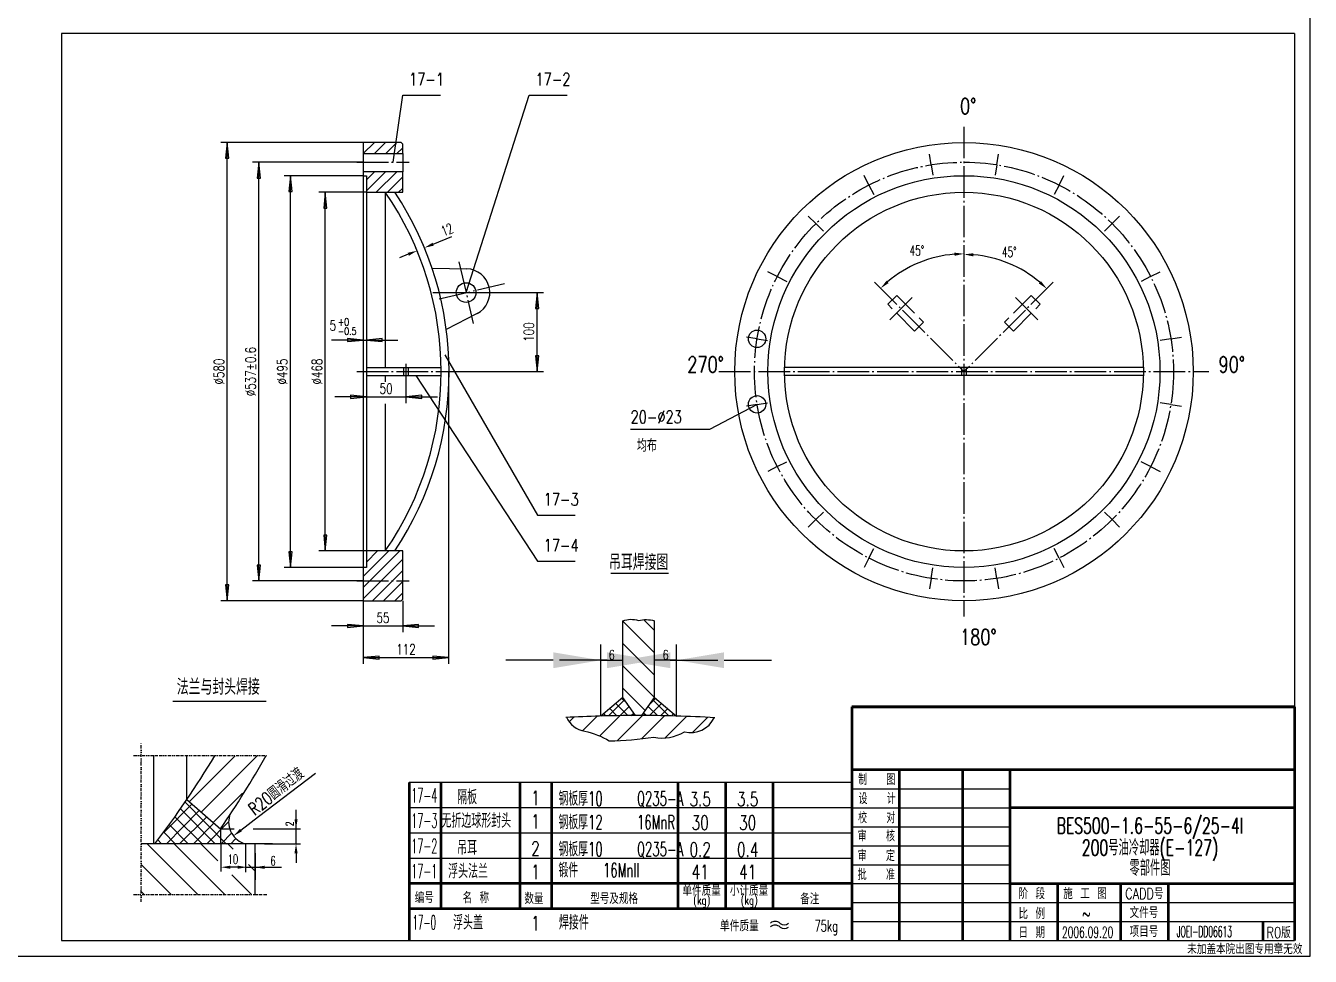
# Model space of a CAD drawing. Extents: x 1146 to 4564, y 131 to 1670.
# Drawn here: x 3788.5 to 4194.8, y 1076 to 1370.5 of the extents above; entities that cross this region are included whole.
import ezdxf
from ezdxf.enums import TextEntityAlignment as Align

# ---------------------------------------------------------------- set-up
doc = ezdxf.new("R2010")
doc.units = 0
doc.header["$LTSCALE"] = 2
doc.header["$MEASUREMENT"] = 0
for name, pattern in [('CENTER', [6.25, 5, -0.5, 0.25, -0.5]), ('DASHED', [5, 4, -1]), ('DIVIDE', [1.25, 0.5, -0.25, 0, -0.25, 0, -0.25])]:
    doc.linetypes.add(name, pattern=pattern)
doc.layers.get('0').update_dxf_attribs({"linetype": 'CONTINUOUS'})
doc.layers.get('DEFPOINTS').update_dxf_attribs({"linetype": 'CONTINUOUS'})
for name, color, linetype in [('1', 2, 'CONTINUOUS'), ('2', 4, 'CONTINUOUS'), ('4', 2, 'CENTER'), ('5', 2, 'DASHED'), ('6', 6, 'DIVIDE'), ('文字层', 7, 'CONTINUOUS'), ('粗线', 3, 'CONTINUOUS')]:
    doc.layers.add(name, color=color, linetype=linetype)
doc.layers.add('粗线层', color=3, linetype='CONTINUOUS', lineweight=50)
doc.styles.add('HZ', font='TXT.shx', dxfattribs={"width": 0.65, "bigfont": 'HZTXT.shx'})
doc.styles.add('ROMANS', font='romans', dxfattribs={"width": 0.6})
doc.styles.get("Standard").update_dxf_attribs({"font": 'txt.shx', "width": 0.65})
doc.dimstyles.get("Standard").update_dxf_attribs({"dimscale": 5, "dimtxt": 3, "dimasz": 3, "dimexe": 1, "dimexo": 0, "dimgap": 1, "dimtad": 1, "dimdec": 0, "dimzin": 0, "dimdsep": 46, "dimtxsty": 'HZ', "dimcen": 0.09, "dimadec": 0, "dimazin": 0, "dimtfac": 1, "dimtdec": 0, "dimtofl": 0, "dimtmove": 0, "dimatfit": 3, "dimfxl": 0, "dimtolj": 1, "dimtzin": 0, "dimarcsym": 0})

# ---------------------------------------------------------------- blocks, each defined once
blk = doc.blocks.new('*D28')
at = {"layer": '1', "color": 0, "lineweight": -2}
for p, q in [((3987.39, 1167.23), (3987.39, 1174.72)), ((3994.39, 1152.06), (3994.39, 1174.72)), ((3972.39, 1169.72), (3957.39, 1169.72)), ((4009.39, 1169.72), (4024.39, 1169.72))]:
    blk.add_line(p, q, dxfattribs=at)
at = {"layer": '1', "color": 0}
for points in [[(3972.39, 1172.22), (3972.39, 1167.22), (3987.39, 1169.72)], [(4009.39, 1172.22), (4009.39, 1167.22), (3994.39, 1169.72)]]:
    blk.add_solid(points, dxfattribs=at)
at = {"layer": 'DEFPOINTS', "color": 0}
for p in [(3987.39, 1169.72), (3987.39, 1167.23), (3994.39, 1152.06)]:
    blk.add_point(p, dxfattribs=at)
blk = doc.blocks.new('*D29')
at = {"layer": '1', "color": 0, "lineweight": -2}
for p, q in [((3970.39, 1152.06), (3970.39, 1174.72)), ((3977.39, 1167.23), (3977.39, 1174.72)), ((3955.39, 1169.72), (3940.39, 1169.72)), ((3992.39, 1169.72), (4007.39, 1169.72))]:
    blk.add_line(p, q, dxfattribs=at)
at = {"layer": '1', "color": 0}
for points in [[(3955.39, 1172.22), (3955.39, 1167.22), (3970.39, 1169.72)], [(3992.39, 1172.22), (3992.39, 1167.22), (3977.39, 1169.72)]]:
    blk.add_solid(points, dxfattribs=at)
at = {"layer": 'DEFPOINTS', "color": 0}
for p in [(3977.39, 1169.72), (3977.39, 1167.23), (3970.39, 1152.06)]:
    blk.add_point(p, dxfattribs=at)
blk = doc.blocks.new('*X16')
at = {"color": 0}
for p, q in [((45, 39.85), (35, 49.85)), ((45, 46.92), (41.6, 50.32)), ((45, 32.78), (35, 42.78)), ((45, 25.71), (35, 35.71)), ((42.09, 21.55), (35, 28.64))]:
    blk.add_line(p, q, dxfattribs=at)
blk = doc.blocks.new('*X14')
at = {"color": 0}
for p, q in [((30.5, 19.89), (35.54, 24.94)), ((36.42, 23.68), (34.68, 25.43)), ((29.63, 19.87), (28.91, 20.59)), ((33.09, 19.94), (30.83, 22.2)), ((36.58, 19.99), (32.75, 23.81)), ((34.1, 19.96), (37, 22.86)), ((37.67, 19.99), (38.46, 20.78))]:
    blk.add_line(p, q, dxfattribs=at)
blk = doc.blocks.new('*X15')
at = {"color": 0}
for p, q in [((18, 18), (19.5, 19.5)), ((22.26, 15.19), (26.87, 19.79)), ((27.67, 13.52), (34.1, 19.96)), ((33.28, 12.07), (41.21, 20)), ((40.94, 12.65), (48.2, 19.92)), ((48.23, 12.88), (55.08, 19.73)), ((57.06, 14.63), (61.86, 19.43))]:
    blk.add_line(p, q, dxfattribs=at)

msp = doc.modelspace()

# ---------------------------------------------------------------- linework, layer by layer
at = {"color": 7, "linetype": 'Continuous'}
for p, q in [((4194.8, 1076.03), (4194.8, 1670.03)), ((3912.54, 1298.73), (3911.93, 1300.24)), ((3914.86, 1299.67), (3914.24, 1301.18)), ((3917.4, 1301.38), (3923.31, 1303.79)), ((3909.52, 1298.18), (3906.75, 1297.05)), ((4049.8, 1129.03), (4099.8, 1129.03)), ((4049.8, 1123.03), (4099.8, 1123.03)), ((4049.8, 1117.03), (4099.8, 1117.03)), ((4049.8, 1111.03), (4099.8, 1111.03)), ((4049.8, 1105.03), (4099.8, 1105.03)), ((4049.8, 1099.03), (4099.8, 1099.03)), ((4049.8, 1093.03), (4084.8, 1093.03)), ((4084.8, 1093.03), (4189.8, 1093.03)), ((4049.8, 1087.03), (4189.8, 1087.03)), ((3353.8, 1076.03), (4194.8, 1076.03))]:
    msp.add_line(p, q, dxfattribs=at)
at = {"color": 3, "linetype": 'Continuous'}
msp.add_line((4189.8, 1368.03), (3799.8, 1368.03), dxfattribs=at)
msp.add_line((4189.8, 1368.03), (3799.8, 1368.03), dxfattribs=at)
at = {"color": 0}
for p, q in [((3840.35, 1125.06), (3854.73, 1139.45)), ((3844.14, 1121.79), (3861.88, 1139.53)), ((3847.93, 1118.51), (3857.12, 1127.7)), ((3842.98, 1095.62), (3826.98, 1111.62)), ((3851.47, 1095.62), (3835.47, 1111.62)), ((3849.31, 1106.26), (3843.95, 1111.62)), ((3854.15, 1109.91), (3852.44, 1111.62)), ((3861.04, 1111.5), (3860.92, 1111.62)), ((3861.04, 1103.01), (3858.94, 1105.11)), ((3834.5, 1095.62), (3825.04, 1105.07)), ((3859.95, 1095.62), (3853.76, 1101.81)), ((3826.01, 1095.62), (3825.04, 1096.59))]:
    msp.add_line(p, q, dxfattribs=at)
at = {"color": 0, "linetype": 'ByBlock'}
for p, q in [((3862.14, 1120.3), (3880.21, 1133.98)), ((3874.02, 1111.62), (3874.02, 1122.4)), ((3874.02, 1122.4), (3874.02, 1122.4)), ((3856.6, 1115.96), (3862.14, 1120.3)), ((3850.23, 1116.4), (3854.49, 1116.4)), ((3860.47, 1116.4), (3875.48, 1116.4)), ((3850.23, 1111.62), (3850.23, 1102.88)), ((3864.04, 1111.62), (3875.48, 1111.62)), ((3861.04, 1108.62), (3861.04, 1100.22)), ((3874.02, 1108.62), (3874.02, 1105.62)), ((3854.5, 1104.22), (3853.25, 1104.22)), ((3855.53, 1104.22), (3853.95, 1104.22)), ((3864.06, 1104.2), (3867.06, 1104.2))]:
    msp.add_line(p, q, dxfattribs=at)
for p, q in [((4049.8, 1131.03), (3909.8, 1131.03)), ((4049.8, 1123.03), (3909.8, 1123.03)), ((4049.8, 1115.03), (3909.8, 1115.03)), ((4049.8, 1107.03), (3909.8, 1107.03))]:
    msp.add_line(p, q)
at = {"color": 7, "linetype": 'Continuous'}
for radius, start, end in [(37.27, 94.6135, 130.3865), (37.08, 49.6374, 85.3626)]:
    msp.add_arc((4085.26, 1261.06), radius, start, end, dxfattribs=at)
for centre, radius, start, end in [((4025.51, 1084.84), 2.25, 44.7949, 130.988), ((4025.51, 1083.66), 2.25, 44.7949, 130.988), ((4028.38, 1088.06), 2.07, 231.9567, 310.5098), ((4028.38, 1086.88), 2.07, 231.9567, 310.5098)]:
    msp.add_arc(centre, radius, start, end)
for points in [[(3917.21, 1301.85), (3917.59, 1300.92), (3914.62, 1300.25)], [(3909.34, 1298.65), (3909.71, 1297.72), (3912.3, 1299.31)], [(4082.24, 1298.71), (4082.28, 1297.71), (4085.26, 1298.33)], [(4088.24, 1297.52), (4088.28, 1298.52), (4085.26, 1298.14)], [(4061.45, 1289.08), (4060.78, 1289.82), (4058.91, 1287.42)], [(4109.61, 1289.68), (4108.93, 1288.95), (4111.48, 1287.28)]]:
    msp.add_solid(points, dxfattribs=at)
at = {"color": 0, "linetype": 'ByBlock'}
for points in [[(3873.52, 1119.4), (3874.52, 1119.4), (3874.02, 1116.4)], [(3856.9, 1115.57), (3856.29, 1116.36), (3854.23, 1114.12)], [(3873.52, 1108.62), (3874.52, 1108.62), (3874.02, 1111.62)], [(3853.25, 1104.72), (3853.25, 1103.72), (3850.25, 1104.22)], [(3855.53, 1104.72), (3855.53, 1103.72), (3858.53, 1104.22)], [(3864.06, 1104.7), (3864.06, 1103.7), (3861.06, 1104.2)]]:
    msp.add_solid(points, dxfattribs=at)
at = {"layer": '1'}
for p, q in [((3904.76, 1327.31), (3907.76, 1348.56)), ((3907.76, 1348.56), (3919.76, 1348.56)), ((3927.8, 1286.06), (3947.76, 1348.56)), ((3947.76, 1348.56), (3959.76, 1348.56)), ((3895.26, 1333.56), (3850.26, 1333.56)), ((3852.26, 1333.56), (3851.76, 1328.56)), ((3852.26, 1188.56), (3852.26, 1333.56)), ((3852.76, 1328.56), (3852.26, 1333.56)), ((3898.8, 1333.56), (3895.3, 1330.06)), ((3898.84, 1330.06), (3902.34, 1333.56)), ((3905.87, 1333.56), (3902.37, 1330.06)), ((3851.76, 1328.56), (3852.76, 1328.56)), ((3905.91, 1330.06), (3907.76, 1331.92)), ((3895.26, 1327.31), (3860.26, 1327.31)), ((3862.26, 1327.31), (3861.76, 1322.31)), ((3862.26, 1194.81), (3862.26, 1327.31)), ((3862.76, 1322.31), (3862.26, 1327.31)), ((3861.76, 1322.31), (3862.76, 1322.31)), ((3895.26, 1323.06), (3870.26, 1323.06)), ((3872.26, 1323.06), (3871.76, 1318.06)), ((3872.26, 1199.06), (3872.26, 1323.06)), ((3872.76, 1318.06), (3872.26, 1323.06)), ((3898.81, 1324.31), (3896.26, 1321.76)), ((3896.26, 1318.23), (3902.35, 1324.31)), ((3905.88, 1324.31), (3899.38, 1317.81)), ((3902.92, 1317.81), (3907.76, 1322.66)), ((3871.76, 1318.06), (3872.76, 1318.06)), ((3896.26, 1317.81), (3881.26, 1317.81)), ((3883.26, 1317.81), (3882.76, 1312.81)), ((3883.26, 1204.31), (3883.26, 1317.81)), ((3883.76, 1312.81), (3883.26, 1317.81)), ((3907.76, 1319.12), (3906.46, 1317.81)), ((3882.76, 1312.81), (3883.76, 1312.81)), ((3917.26, 1286.06), (3952.26, 1286.06)), ((3950.26, 1286.06), (3949.76, 1281.06)), ((3950.76, 1281.06), (3950.26, 1286.06)), ((3950.26, 1261.06), (3950.26, 1286.06)), ((3949.76, 1281.06), (3950.76, 1281.06)), ((3895.26, 1271.06), (3885.26, 1271.06)), ((3890.26, 1271.56), (3890.26, 1270.56)), ((3895.26, 1271.06), (3890.26, 1271.56)), ((3890.26, 1270.56), (3895.26, 1271.06)), ((3895.26, 1271.06), (3896.26, 1271.06)), ((3901.26, 1271.56), (3896.26, 1271.06)), ((3896.26, 1271.06), (3901.26, 1270.56)), ((3896.26, 1271.06), (3906.26, 1271.06)), ((3901.26, 1270.56), (3901.26, 1271.56)), ((3908.76, 1263.56), (3908.76, 1251.06)), ((3921.12, 1266.37), (3950.35, 1215.64)), ((3950.76, 1266.06), (3949.76, 1266.06)), ((3949.76, 1266.06), (3950.26, 1261.06)), ((3950.26, 1261.06), (3950.76, 1266.06)), ((3896.26, 1261.06), (3896.26, 1251.06)), ((3911.87, 1259.83), (3950.35, 1201.08)), ((3922.26, 1261.06), (3952.26, 1261.06)), ((3922.26, 1261.06), (3922.26, 1168.56)), ((3896.26, 1253.06), (3886.26, 1253.06)), ((3896.26, 1253.06), (3891.26, 1253.56)), ((3891.26, 1253.56), (3891.26, 1252.56)), ((3891.26, 1252.56), (3896.26, 1253.06)), ((3896.26, 1253.06), (3908.76, 1253.06)), ((3913.76, 1253.56), (3908.76, 1253.06)), ((3908.76, 1253.06), (3913.76, 1252.56)), ((3908.76, 1253.06), (3918.76, 1253.06)), ((3913.76, 1252.56), (3913.76, 1253.56)), ((4019.83, 1250.7), (4004.83, 1242.7)), ((4004.83, 1242.7), (3979.83, 1242.7)), ((3950.35, 1215.64), (3962.35, 1215.64)), ((3883.76, 1209.31), (3882.76, 1209.31)), ((3882.76, 1209.31), (3883.26, 1204.31)), ((3883.26, 1204.31), (3883.76, 1209.31)), ((3871.76, 1204.06), (3872.26, 1199.06)), ((3872.76, 1204.06), (3871.76, 1204.06)), ((3872.26, 1199.06), (3872.76, 1204.06)), ((3896.26, 1204.31), (3881.26, 1204.31)), ((3895.26, 1196.24), (3903.33, 1204.31)), ((3906.87, 1204.31), (3895.26, 1192.71)), ((3899.8, 1204.31), (3896.26, 1200.78)), ((3861.76, 1199.81), (3862.26, 1194.81)), ((3862.76, 1199.81), (3861.76, 1199.81)), ((3862.26, 1194.81), (3862.76, 1199.81)), ((3895.26, 1199.06), (3870.26, 1199.06)), ((3895.26, 1189.17), (3907.76, 1201.67)), ((3950.35, 1201.08), (3962.35, 1201.08)), ((3895.26, 1194.81), (3860.26, 1194.81)), ((3907.76, 1198.13), (3898.19, 1188.56)), ((3901.73, 1188.56), (3907.76, 1194.6)), ((3973.58, 1197.23), (3991.81, 1197.23)), ((3852.76, 1193.56), (3851.76, 1193.56)), ((3851.76, 1193.56), (3852.26, 1188.56)), ((3852.26, 1188.56), (3852.76, 1193.56)), ((3907.76, 1191.06), (3905.26, 1188.56)), ((3895.26, 1188.56), (3850.26, 1188.56)), ((3895.26, 1188.56), (3895.26, 1178.56)), ((3895.26, 1188.56), (3895.26, 1168.56)), ((3907.76, 1188.56), (3907.76, 1178.56)), ((3895.26, 1180.56), (3885.26, 1180.56)), ((3890.26, 1181.06), (3890.26, 1180.06)), ((3895.26, 1180.56), (3890.26, 1181.06)), ((3890.26, 1180.06), (3895.26, 1180.56)), ((3895.26, 1180.56), (3907.76, 1180.56)), ((3912.76, 1181.06), (3907.76, 1180.56)), ((3907.76, 1180.56), (3912.76, 1180.06)), ((3907.76, 1180.56), (3917.76, 1180.56)), ((3912.76, 1180.06), (3912.76, 1181.06)), ((3900.26, 1171.06), (3895.26, 1170.56)), ((3895.26, 1170.56), (3900.26, 1170.06)), ((3895.26, 1170.56), (3922.26, 1170.56)), ((3900.26, 1170.06), (3900.26, 1171.06)), ((3917.26, 1171.06), (3917.26, 1170.06)), ((3922.26, 1170.56), (3917.26, 1171.06)), ((3917.26, 1170.06), (3922.26, 1170.56)), ((3970.39, 1169.72), (3977.39, 1169.72)), ((3994.39, 1169.72), (3987.39, 1169.72)), ((3835.05, 1156.8), (3864.52, 1156.8)), ((3839.54, 1125.64), (3839.67, 1125.64))]:
    msp.add_line(p, q, dxfattribs=at)
at = {"layer": '1', "color": 7, "linetype": 'Continuous'}
for p, q in [((3832.4, 1115.46), (3841.04, 1124.21)), ((3833.05, 1111.64), (3843.34, 1122.14)), ((3848.48, 1111.64), (3837.43, 1122.68)), ((3851.98, 1111.53), (3838.85, 1124.87)), ((3839.95, 1111.64), (3833.93, 1117.76)), ((3844.32, 1111.64), (3835.57, 1120.28)), ((3837.21, 1111.64), (3845.64, 1119.95)), ((3841.59, 1111.64), (3847.93, 1118.09)), ((3845.85, 1111.64), (3852.75, 1118.64)), ((3835.79, 1111.64), (3832.18, 1115.36)), ((3850.23, 1111.86), (3850.23, 1116.43)), ((3850.34, 1111.64), (3853.73, 1115.14)), ((3831.52, 1111.64), (3830.32, 1112.84)), ((3853.4, 1111.64), (3854.83, 1113.17)), ((3858.18, 1102.71), (3858.18, 1111.61)), ((3866.53, 1111.61), (3860.08, 1111.61)), ((3858.33, 1104.2), (3869.38, 1104.2))]:
    msp.add_line(p, q, dxfattribs=at)
at = {"layer": '1'}
for points in [[(3977.39, 1182.23, -0.165692), (3982.29, 1182.31, -0.120766), (3987.39, 1182.23, -4.210623)], [(3959.55, 1151.75, 0.270439), (3965.34, 1147.3, -0.078366), (3973.08, 1144.21, 0.028145), (3987.19, 1145.36, 0.193574), (3996.83, 1147.1, 0.358018), (4006.3, 1151.54, -0.631419)]]:
    msp.add_lwpolyline(points, format="xyb", dxfattribs=at)
at = {"layer": '1', "color": 4, "linetype": 'Continuous'}
msp.add_arc((3859.91, 1118.56), 7.21, 163.924, 254.5514, dxfattribs=at)
at = {"layer": '1'}
for points in [[(3852.26, 1333.56), (3851.76, 1328.56), (3852.76, 1328.56), (3852.26, 1333.56)], [(3862.26, 1327.31), (3861.76, 1322.31), (3862.76, 1322.31), (3862.26, 1327.31)], [(3872.26, 1323.06), (3871.76, 1318.06), (3872.76, 1318.06), (3872.26, 1323.06)], [(3883.26, 1317.81), (3882.76, 1312.81), (3883.76, 1312.81), (3883.26, 1317.81)], [(3950.26, 1286.06), (3949.76, 1281.06), (3950.76, 1281.06), (3950.26, 1286.06)], [(3895.26, 1271.06), (3890.26, 1271.56), (3890.26, 1270.56), (3895.26, 1271.06)], [(3896.26, 1271.06), (3901.26, 1270.56), (3901.26, 1271.56), (3896.26, 1271.06)], [(3950.26, 1261.06), (3950.76, 1266.06), (3949.76, 1266.06), (3950.26, 1261.06)], [(3896.26, 1253.06), (3891.26, 1253.56), (3891.26, 1252.56), (3896.26, 1253.06)], [(3908.76, 1253.06), (3913.76, 1252.56), (3913.76, 1253.56), (3908.76, 1253.06)], [(3883.26, 1204.31), (3883.76, 1209.31), (3882.76, 1209.31), (3883.26, 1204.31)], [(3872.26, 1199.06), (3872.76, 1204.06), (3871.76, 1204.06), (3872.26, 1199.06)], [(3862.26, 1194.81), (3862.76, 1199.81), (3861.76, 1199.81), (3862.26, 1194.81)], [(3852.26, 1188.56), (3852.76, 1193.56), (3851.76, 1193.56), (3852.26, 1188.56)], [(3895.26, 1180.56), (3890.26, 1181.06), (3890.26, 1180.06), (3895.26, 1180.56)], [(3907.76, 1180.56), (3912.76, 1180.06), (3912.76, 1181.06), (3907.76, 1180.56)], [(3895.26, 1170.56), (3900.26, 1170.06), (3900.26, 1171.06), (3895.26, 1170.56)], [(3922.26, 1170.56), (3917.26, 1171.06), (3917.26, 1170.06), (3922.26, 1170.56)]]:
    msp.add_solid(points, dxfattribs=at)
at = {"layer": '2'}
for p, q in [((3907.26, 1333.56), (3895.26, 1333.56)), ((3895.26, 1333.56), (3895.26, 1330.06)), ((3907.76, 1333.06), (3907.26, 1333.56)), ((3907.76, 1330.06), (3907.76, 1333.06)), ((3895.26, 1330.06), (3895.26, 1324.31)), ((3895.26, 1330.06), (3907.76, 1330.06)), ((3907.76, 1330.06), (3907.76, 1324.31)), ((3907.76, 1324.31), (3895.26, 1324.31)), ((3895.26, 1324.31), (3895.26, 1323.06)), ((3895.26, 1323.06), (3895.26, 1198.81)), ((3895.26, 1323.06), (3896.26, 1323.06)), ((3896.26, 1323.06), (3896.26, 1317.81)), ((3907.76, 1317.81), (3907.76, 1324.31)), ((3896.26, 1317.81), (3896.26, 1204.31)), ((3896.26, 1317.81), (3907.76, 1317.81)), ((3902.24, 1317.81), (3902.24, 1262.31)), ((3917.03, 1293.83), (3927.99, 1293.56)), ((3931.27, 1279.41), (3921.54, 1274.35)), ((3896.26, 1262.31), (3919.9, 1262.31)), ((3896.26, 1259.81), (3919.9, 1259.81)), ((3902.24, 1259.81), (3902.24, 1257.81)), ((3908.01, 1262.31), (3908.01, 1259.81)), ((3909.51, 1262.31), (3909.51, 1259.81)), ((4142, 1262.31), (4028.53, 1262.31)), ((4142, 1259.81), (4028.53, 1259.81)), ((4084.51, 1262.31), (4084.51, 1259.81)), ((4086.01, 1262.31), (4086.01, 1259.81)), ((3902.24, 1250.81), (3902.24, 1204.31)), ((3896.26, 1204.31), (3896.26, 1199.06)), ((3907.76, 1204.31), (3896.26, 1204.31)), ((3907.76, 1189.06), (3907.76, 1204.31)), ((3896.26, 1199.06), (3895.26, 1199.06)), ((3895.26, 1199.06), (3895.26, 1188.56)), ((3895.26, 1188.56), (3907.26, 1188.56)), ((3907.26, 1188.56), (3907.76, 1189.06)), ((3977.39, 1157.95), (3977.39, 1182.23)), ((3987.39, 1157.95), (3987.39, 1182.23)), ((3977.39, 1157.93), (3970.39, 1152.06)), ((3981.39, 1152.23), (3977.39, 1157.95)), ((3983.39, 1152.23), (3987.39, 1157.95)), ((3987.39, 1157.93), (3994.39, 1152.06)), ((3829.04, 1111.62), (3829.04, 1139.62)), ((3839.44, 1125.62), (3839.44, 1139.62)), ((3839.43, 1125.67), (3850.24, 1116.28)), ((3861.04, 1111.62), (3825.04, 1111.62)), ((3861.04, 1095.62), (3861.04, 1111.62))]:
    msp.add_line(p, q, dxfattribs=at)
for centre, radius in [((4085.26, 1261.06), 72.5), ((4085.26, 1261.06), 62), ((4085.26, 1261.06), 56.75), ((3927.81, 1286.07), 3.12), ((4019.83, 1271.43), 2.75), ((4019.83, 1250.7), 2.75)]:
    msp.add_circle(centre, radius, dxfattribs=at)
for centre, radius, start, end in [((3819.91, 1261.06), 100, 325.4239, 34.5761), ((3819.91, 1261.06), 102.5, 326.3816, 33.6184), ((3927.81, 1286.07), 7.5, 297.4972, 88.5949), ((3982.39, 732.23), 420, 91.6846, 93.142), ((3982.39, 732.23), 420, 90.0604, 91.72), ((3982.39, 732.23), 420, 86.711, 90.0817), ((3574.43, 1304.96), 320, 322.8243, 328.8652), ((3571.98, 1304.77), 336, 325.8892, 330.5522)]:
    msp.add_arc(centre, radius, start, end, dxfattribs=at)
at = {"layer": '4'}
for p, q in [((4085.26, 1338.56), (4085.26, 1183.56)), ((4074.9, 1326.5), (4074.37, 1329.83)), ((4095.63, 1326.5), (4096.15, 1329.83)), ((3893.26, 1327.31), (3909.76, 1327.31)), ((4074.9, 1326.5), (4075.43, 1323.17)), ((4095.63, 1326.5), (4095.1, 1323.17)), ((4055.18, 1320.09), (4053.65, 1323.1)), ((4115.34, 1320.09), (4116.87, 1323.1)), ((4055.18, 1320.09), (4056.72, 1317.09)), ((4115.34, 1320.09), (4113.81, 1317.09)), ((4038.42, 1307.91), (4036.03, 1310.3)), ((4132.11, 1307.91), (4134.49, 1310.3)), ((4038.42, 1307.91), (4040.8, 1305.52)), ((4132.11, 1307.91), (4129.72, 1305.52)), ((3925.55, 1295.81), (3930.06, 1276.32)), ((4026.23, 1291.14), (4023.23, 1292.67)), ((4144.29, 1291.14), (4147.3, 1292.67)), ((3919.28, 1284.09), (3939.98, 1288.89)), ((4026.23, 1291.14), (4029.24, 1289.61)), ((4057, 1289.32), (4085.26, 1261.06)), ((4113.52, 1289.32), (4085.26, 1261.06)), ((4144.29, 1291.14), (4141.28, 1289.61)), ((4061.86, 1277.4), (4068.93, 1284.47)), ((4108.67, 1277.4), (4101.59, 1284.47)), ((4019.83, 1271.43), (4016.49, 1271.96)), ((4150.7, 1271.43), (4154.03, 1271.96)), ((4019.83, 1271.43), (4023.16, 1270.9)), ((4150.7, 1271.43), (4147.36, 1270.9)), ((3893.26, 1261.06), (3930.26, 1261.06)), ((4007.76, 1261.06), (4162.76, 1261.06)), ((4019.83, 1250.7), (4016.49, 1250.17)), ((4019.83, 1250.7), (4023.16, 1251.23)), ((4150.7, 1250.7), (4147.36, 1251.23)), ((4150.7, 1250.7), (4154.03, 1250.17)), ((4026.23, 1230.99), (4029.24, 1232.52)), ((4144.29, 1230.99), (4141.28, 1232.52)), ((4026.23, 1230.99), (4023.23, 1229.46)), ((4144.29, 1230.99), (4147.3, 1229.45)), ((4038.42, 1214.22), (4040.8, 1216.6)), ((4132.11, 1214.22), (4129.72, 1216.6)), ((4038.42, 1214.22), (4036.03, 1211.83)), ((4132.11, 1214.22), (4134.49, 1211.83)), ((4055.18, 1202.04), (4056.72, 1205.04)), ((4115.34, 1202.03), (4113.81, 1205.04)), ((4055.18, 1202.04), (4053.65, 1199.03)), ((4074.9, 1195.63), (4075.43, 1198.96)), ((4095.62, 1195.63), (4095.1, 1198.96)), ((4115.34, 1202.03), (4116.87, 1199.03)), ((3893.26, 1194.81), (3909.76, 1194.81)), ((4074.9, 1195.63), (4074.37, 1192.3)), ((4095.62, 1195.63), (4096.15, 1192.3))]:
    msp.add_line(p, q, dxfattribs=at)
msp.add_circle((4085.26, 1261.06), 66.25, dxfattribs=at)
at = {"layer": '5'}
for p, q in [((4061.15, 1282.35), (4063.98, 1285.18)), ((4063.98, 1285.18), (4072.46, 1276.69)), ((4106.54, 1285.18), (4098.06, 1276.69)), ((4109.37, 1282.35), (4106.54, 1285.18)), ((4069.64, 1273.86), (4061.15, 1282.35)), ((4100.89, 1273.86), (4109.37, 1282.35)), ((4072.46, 1276.69), (4069.64, 1273.86)), ((4098.06, 1276.69), (4100.89, 1273.86))]:
    msp.add_line(p, q, dxfattribs=at)
at = {"layer": '6'}
for p, q in [((3825.04, 1093.22), (3825.04, 1143.62)), ((3822.64, 1139.62), (3865.04, 1139.62)), ((3822.64, 1095.62), (3861.04, 1095.62)), ((3861.04, 1095.62), (3865.04, 1095.62))]:
    msp.add_line(p, q, dxfattribs=at)
at = {"layer": '粗线'}
for p, q in [((3799.8, 1368.03), (3799.8, 1081.03)), ((3799.8, 1368.03), (3799.8, 1229.53)), ((4189.8, 1368.03), (4189.8, 1081.03)), ((3799.8, 1081.03), (4189.8, 1081.03))]:
    msp.add_line(p, q, dxfattribs=at)
at = {"layer": '粗线层', "color": 3}
for p, q in [((4049.8, 1155.03), (4189.8, 1155.03)), ((4049.8, 1155.03), (4049.8, 1081.03)), ((3909.8, 1131.03), (3909.8, 1081.03)), ((3919.8, 1131.03), (3919.8, 1091.03)), ((3944.8, 1131.03), (3944.8, 1091.03)), ((3954.8, 1131.03), (3954.8, 1091.03)), ((3994.8, 1131.03), (3994.8, 1091.03)), ((4009.8, 1131.03), (4009.8, 1091.03)), ((4024.8, 1131.03), (4024.8, 1091.03)), ((4049.8, 1099.03), (3909.8, 1099.03)), ((4049.8, 1091.03), (3909.8, 1091.03))]:
    msp.add_line(p, q, dxfattribs=at)
at = {"layer": '粗线层', "color": 3, "linetype": 'Continuous'}
for p, q in [((4189.8, 1155.03), (4049.8, 1155.03)), ((4049.8, 1155.03), (4049.8, 1081.03)), ((4189.8, 1135.03), (4049.8, 1135.03)), ((4064.8, 1135.03), (4064.8, 1081.03)), ((4084.8, 1135.03), (4084.8, 1081.03)), ((4099.8, 1135.03), (4099.8, 1081.03)), ((4189.8, 1123.03), (4099.8, 1123.03)), ((4099.8, 1099.03), (4189.8, 1099.03)), ((4114.8, 1099.03), (4114.8, 1081.03)), ((4114.8, 1099.03), (4114.8, 1081.03)), ((4134.8, 1099.03), (4134.8, 1081.03)), ((4149.8, 1099.03), (4149.8, 1081.03)), ((4179.8, 1087.03), (4179.8, 1081.03))]:
    msp.add_line(p, q, dxfattribs=at)
at = {"layer": '粗线层', "linetype": 'Continuous'}
msp.add_line((4189.8, 1155.03), (4189.8, 1081.03), dxfattribs=at)

# ---------------------------------------------------------------- block references
at = {"layer": '1'}
for name in ['*X16', '*X14', '*X15']:
    msp.add_blockref(name, (3942.39, 1132.23), dxfattribs=at)
at = {"layer": '1', "xscale": -1}
msp.add_blockref('*X14', (4022.39, 1132.23), dxfattribs=at)

# ---------------------------------------------------------------- texts
at = {"color": 7, "linetype": 'Continuous', "width": 0.65}
msp.add_text('12', height=3.2, rotation=22.1285, dxfattribs=at).set_placement((3920.73, 1303.82))
for p in [(4068.05, 1297.77), (4097.27, 1297.3)]:
    msp.add_text('45°', height=3.2, dxfattribs=at).set_placement(p)
at = {"color": 0, "linetype": 'ByBlock', "style": 'HZ', "width": 0.75}
msp.add_text('R20圆滑过渡', height=4, rotation=38.0484, dxfattribs=at).set_placement((3867.58, 1128.46), align=Align.MIDDLE)
at = {"style": 'HZ', "width": 0.6}
for s, p in [('钢板厚10    Q235-A', (3957.04, 1123.69)), ('钢板厚12    16MnR', (3957.04, 1116.22)), ('钢板厚10    Q235-A', (3957.04, 1107.69)), ('锻件   16MnII', (3957.04, 1101.03))]:
    msp.add_text(s, height=4.5, dxfattribs=at).set_placement(p)
at = {"color": 0, "linetype": 'ByBlock', "style": 'ROMANS', "width": 0.65}
msp.add_text('10', height=3, dxfattribs=at).set_placement((3854.06, 1106.76), align=Align.MIDDLE_CENTER)
msp.add_text('6', height=3, dxfattribs=at).set_placement((3866.75, 1106.22), align=Align.MIDDLE)
at = {"color": 7, "linetype": 'Continuous', "style": 'HZ', "width": 0.75}
msp.add_text('未加盖本院出图专用章无效', height=3, dxfattribs=at).set_placement((4174.09, 1078.53), align=Align.MIDDLE)
at = {"layer": '1', "style": 'HZ', "width": 0.75}
for s, height, p in [('17-1', 4, (3909.76, 1351.56)), ('17-2', 4, (3949.76, 1351.56)), ('0%%d', 5, (4084.01, 1342.56)), ('+0', 2.4, (3887.26, 1275.56)), ('-0.5', 2.4, (3887.26, 1272.66)), ('270%%d', 5, (3997.76, 1260.81)), ('90%%d', 5, (4165.76, 1260.81)), ('20-%%c23', 4, (3979.83, 1244.7)), ('均布', 4, (3981.83, 1235.7)), ('17-3', 4, (3952.35, 1218.64)), ('17-4', 4, (3952.35, 1204.08)), ('180%%d', 5, (4084.01, 1174.56)), ('法兰与封头焊接 ', 5, (3836.3, 1158.77))]:
    msp.add_text(s, height=height, dxfattribs=at).set_placement(p)
msp.add_text('5', height=3.2, dxfattribs=at).set_placement((3886.67, 1274.06), align=Align.RIGHT)
for s, p in [('100', (3949.26, 1273.56)), ('%%c537%%p0.6', (3861.26, 1261.06)), ('%%c580', (3851.26, 1261.06)), ('%%c495', (3871.26, 1261.06)), ('%%c468', (3882.26, 1261.06))]:
    msp.add_text(s, height=3.2, rotation=90, dxfattribs=at).set_placement(p, align=Align.CENTER)
for s, p in [('50', (3902.51, 1254.06)), ('55', (3901.51, 1181.56)), ('112', (3908.76, 1171.56))]:
    msp.add_text(s, height=3.2, dxfattribs=at).set_placement(p, align=Align.CENTER)
msp.add_attdef('吊耳焊接图', text='bbbb', height=5, dxfattribs=at).set_placement((3982.39, 1198.23), align=Align.CENTER)
at = {"layer": '1', "width": 0.75}
for p in [(3973.89, 1169.93), (3990.89, 1169.93)]:
    msp.add_attdef('6', text='6', height=3, dxfattribs=at).set_placement(p, align=Align.CENTER)
msp.add_attdef('2', text='2', height=2.4, rotation=90, dxfattribs=at).set_placement((3873.2, 1117.95), align=Align.CENTER)
at = {"layer": '文字层', "color": 7, "linetype": 'Continuous', "style": 'HZ'}
for s, height, width, p in [('制   图', 3.5, 0.6, (4057.67, 1130.27)), ('17-4', 4.5, 0.5, (3914.58, 1124.72)), ('隔板', 4.5, 0.7, (3928.13, 1124.17)), ('1', 4.5, 0.7, (3949.75, 1123.91)), ('3.5', 4.5, 0.7, (4001.85, 1123.52)), ('3.5', 4.5, 0.7, (4016.85, 1123.52)), ('设   计', 3.5, 0.6, (4057.8, 1124.21)), ('无折边球形封头 ', 4.5, 0.7, (3932.43, 1116.7)), ('校   对', 3.5, 0.6, (4057.67, 1118.15)), ('17-3', 4.5, 0.5, (3914.58, 1116.72)), ('1', 4.5, 0.7, (3949.75, 1116.44)), ('30', 4.5, 0.7, (4001.85, 1116.05)), ('30', 4.5, 0.7, (4016.85, 1116.05)), ('BES500-1.6-55-6/25-4I', 5, 0.65, (4144.11, 1114.88)), ('审   核', 3.5, 0.6, (4057.55, 1112.38)), ('200号油冷却器(E-127)', 5, 0.65, (4144.11, 1107.93)), ('17-2', 4.5, 0.5, (3914.58, 1108.72)), ('吊耳', 4.5, 0.7, (3928.13, 1108.17)), ('2', 4.5, 0.7, (3949.75, 1107.91)), ('0.2', 4.5, 0.7, (4001.85, 1107.52)), ('0.4', 4.5, 0.7, (4016.85, 1107.52)), ('审   定', 3.5, 0.6, (4057.55, 1106.17)), ('17-1', 4.5, 0.5, (3914.58, 1100.72)), ('浮头法兰', 4.5, 0.7, (3928.42, 1100.7)), ('零部件图', 5, 0.65, (4144.11, 1101.5)), ('1', 4.5, 0.7, (3949.75, 1100.44)), ('41', 4.5, 0.7, (4001.85, 1100.49)), ('41', 4.5, 0.7, (4016.85, 1100.49)), ('批   准', 3.5, 0.6, (4057.55, 1100.17)), ('单件质量', 3, 0.75, (4002.29, 1095.22)), ('小计质量', 3, 0.75, (4017.29, 1095.22)), ('阶 段', 3.5, 0.75, (4106.71, 1094.12)), ('施 工 图', 3.5, 0.75, (4123.55, 1094.15)), ('CADD号', 3.5, 0.75, (4142.33, 1094.12)), ('编号', 3.5, 0.75, (3914.58, 1092.86)), ('名 称', 3.5, 0.75, (3930.88, 1092.84)), ('数量', 3.5, 0.75, (3949.27, 1092.58)), ('型号及规格', 3.5, 0.75, (3974.62, 1092.58)), ('(kg)', 2.8, 0.7, (4002.36, 1092.39)), ('(kg)', 2.8, 0.7, (4017.36, 1092.39)), ('备注', 3.5, 0.75, (4036.5, 1092.45)), ('17-0', 4.5, 0.45, (3914.58, 1084.5)), ('浮头盖', 4.5, 0.7, (3928.42, 1084.48)), ('焊接件', 4.5, 0.7, (3961.89, 1084.49)), ('比 例', 3.5, 0.75, (4106.71, 1087.83)), ('~', 3.5, 0.75, (4123.96, 1087.74)), ('文件号', 3.5, 0.75, (4142.19, 1088.12)), ('1', 4.5, 0.7, (3949.75, 1084.22)), ('单件质量        75kg', 3.5, 0.65, (4026.76, 1083.92)), ('日 期', 3.5, 0.75, (4106.71, 1081.83)), ('2006.09.20', 3.5, 0.6, (4124.38, 1081.88)), ('项目号', 3.5, 0.75, (4142.19, 1082.12)), ('JOEI-DD06613', 3.5, 0.5, (4161.3, 1082.12))]:
    msp.add_text(s, height=height, dxfattribs=dict(at, width=width)).set_placement(p, align=Align.CENTER)
at = {"layer": '文字层', "color": 7, "linetype": 'Continuous', "style": 'HZ', "width": 0.75}
msp.add_text('R0版', height=3.5, dxfattribs=at).set_placement((4184.78, 1083.72), align=Align.MIDDLE)

# ---------------------------------------------------------------- dimensions: what is measured, and where the dimension line sits
at = {"layer": '1'}
for base, p1, p2, picture, middle in [((3977.39, 1169.72), (3970.39, 1152.06), (3977.39, 1167.23), '*D29', (3973.89, 1169.72)), ((3987.39, 1169.72), (3994.39, 1152.06), (3987.39, 1167.23), '*D28', (3990.89, 1169.72))]:
    dim = msp.add_linear_dim(base=base, p1=p1, p2=p2, text=' ', dimstyle='Standard', dxfattribs=at)
    dim.commit()
    dim.dimension.update_dxf_attribs({"geometry": picture, "text_midpoint": middle})

doc.saveas('drawing.dxf')
